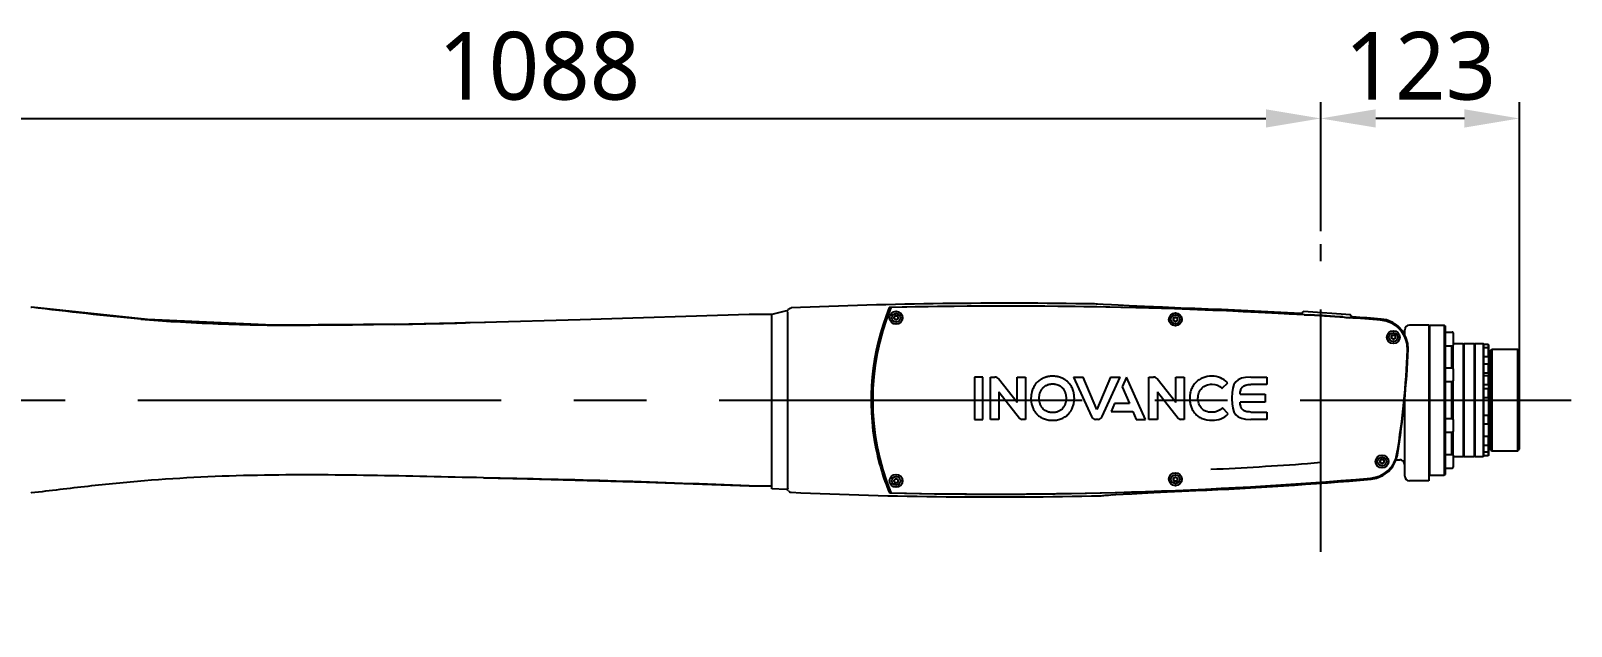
# Model space of a CAD drawing. Header units: millimetres. Extents: x 7426 to 8740, y 124 to 421.
# Drawn here: x 8027.68 to 8075.38, y 296.96 to 315.39 of the extents above; entities that cross this region are included whole.
import ezdxf

# ---------------------------------------------------------------- set-up
doc = ezdxf.new("R2010")
doc.units = ezdxf.units.MM
doc.linetypes.add('CENTER', pattern=[0.6, 0.375, -0.075, 0.075, -0.075])
for name, color, linetype in [('BREP_1_DXF_CONTINUOUS_LINE', 7, 'Continuous'), ('BREP_2_DXF_CONTINUOUS_LINE', 7, 'Continuous'), ('BREP_3_DXF_CONTINUOUS_LINE', 7, 'Continuous'), ('BREP_4_DXF_CONTINUOUS_LINE', 7, 'Continuous'), ('BREP_5_DXF_CONTINUOUS_LINE', 7, 'Continuous'), ('BREP_6_DXF_CONTINUOUS_LINE', 7, 'Continuous'), ('BREP_7_DXF_CONTINUOUS_LINE', 7, 'Continuous'), ('BREP_8_DXF_CONTINUOUS_LINE', 7, 'Continuous'), ('中心线', 7, 'Continuous'), ('外形图', 7, 'Continuous'), ('尺寸标注', 7, 'Continuous')]:
    doc.layers.add(name, color=color, linetype=linetype)
doc.styles.add('微软雅黑', font='msyh.ttc')
doc.dimstyles.new('尺寸标注_1_20比例', dxfattribs={"dimtxt": 2.1, "dimasz": 1.7, "dimexe": 0.5, "dimexo": 0.4, "dimgap": 0.5, "dimtad": 1, "dimdec": 1, "dimlfac": 20, "dimdsep": 46, "dimtxsty": '微软雅黑', "dimcen": 0.09, "dimadec": 0, "dimazin": 0, "dimtp": 0.01, "dimtm": 0.01, "dimtfac": 1, "dimtdec": 1, "dimtofl": 0, "dimtmove": 0, "dimatfit": 3, "dimfxl": 1, "dimtolj": 1, "dimarcsym": 0})

# ---------------------------------------------------------------- blocks, each defined once
blk = doc.blocks.new('*D1001')
at = {"layer": 'Defpoints', "color": 0}
for p in [(8067.628, 312.681), (8067.628, 308.787), (8073.778, 303.959)]:
    blk.add_point(p, dxfattribs=at)
at = {"layer": '尺寸标注', "color": 0, "linetype": 'Continuous', "lineweight": -2}
for p, q in [((8067.628, 309.187), (8067.628, 313.181)), ((8073.778, 304.359), (8073.778, 313.181)), ((8072.078, 312.681), (8069.328, 312.681))]:
    blk.add_line(p, q, dxfattribs=at)
at = {"layer": '尺寸标注', "color": 0}
for points in [[(8069.328, 312.964), (8069.328, 312.398), (8067.628, 312.681)], [(8072.078, 312.398), (8072.078, 312.964), (8073.778, 312.681)]]:
    blk.add_solid(points, dxfattribs=at)
at = {"layer": '尺寸标注', "color": 0, "insert": (8070.713, 315.362), "char_height": 2.1, "attachment_point": 2, "style": '微软雅黑'}
blk.add_mtext('\\A1;\\A1;123', dxfattribs=at)
blk = doc.blocks.new('*D1002')
at = {"layer": 'Defpoints', "color": 0}
for p in [(8067.628, 312.681), (8067.628, 309.232), (8013.225, 296.958)]:
    blk.add_point(p, dxfattribs=at)
at = {"layer": '尺寸标注', "color": 0, "linetype": 'Continuous', "lineweight": -2}
for p, q in [((8013.225, 297.358), (8013.225, 313.181)), ((8067.628, 309.632), (8067.628, 313.181)), ((8014.925, 312.681), (8065.928, 312.681))]:
    blk.add_line(p, q, dxfattribs=at)
at = {"layer": '尺寸标注', "color": 0}
for points in [[(8014.925, 312.964), (8014.925, 312.398), (8013.225, 312.681)], [(8065.928, 312.398), (8065.928, 312.964), (8067.628, 312.681)]]:
    blk.add_solid(points, dxfattribs=at)
at = {"layer": '尺寸标注', "color": 0, "insert": (8043.423, 315.362), "char_height": 2.1, "attachment_point": 2, "style": '微软雅黑'}
blk.add_mtext('\\A1;\\A1;1088', dxfattribs=at)
blk = doc.blocks.new('123')
at = {"layer": 'BREP_1_DXF_CONTINUOUS_LINE', "color": 7, "linetype": 'Continuous'}
for p, q in [((17.5, -10.43), (17.5, 0.01)), ((17.5, 0.01), (20.95, 0.01)), ((20.95, 0.01), (20.95, -17.36)), ((6.49, -17.36), (6.49, -0.01)), ((6.49, -0.01), (8.36, -0.01)), ((17.5, -10.43), (9.85, -0.75)), ((9.93, -6.02), (9.93, -17.36)), ((9.93, -6.02), (18.52, -16.84)), ((9.93, -17.36), (6.49, -17.36)), ((20.95, -17.36), (19.59, -17.36))]:
    blk.add_line(p, q, dxfattribs=at)
for points in [[(9.85, -0.75), (9.5, -0.3), (8.96, -0.01), (8.36, -0.01)], [(18.52, -16.84), (18.77, -17.16), (19.16, -17.36), (19.59, -17.36)]]:
    blk.add_open_spline(points, degree=3, dxfattribs=at)
at = {"layer": 'BREP_2_DXF_CONTINUOUS_LINE', "color": 7, "linetype": 'Continuous'}
for p, q in [((62.43, 0), (60.62, -4.03)), ((70.21, -17.35), (62.43, 0)), ((60.62, -4.03), (63.61, -10.89)), ((57.54, -10.89), (56.1, -14.12)), ((63.61, -10.89), (57.54, -10.89)), ((56.1, -14.12), (65.01, -14.12)), ((65.01, -14.12), (66.45, -17.35)), ((66.45, -17.35), (70.21, -17.35))]:
    blk.add_line(p, q, dxfattribs=at)
at = {"layer": 'BREP_3_DXF_CONTINUOUS_LINE', "color": 7, "linetype": 'Continuous'}
for p, q in [((40.7, 0), (47.98, -16.24)), ((40.7, 0), (44.56, 0)), ((50.23, -13.26), (44.56, 0)), ((55.9, 0), (50.23, -13.26)), ((52.47, -16.24), (59.76, 0)), ((55.9, 0), (59.76, 0)), ((50.77, -17.34), (49.69, -17.34))]:
    blk.add_line(p, q, dxfattribs=at)
for centre, start, end in [((49.69, -15.48), 204.0204, 270.01455), ((50.77, -15.47), 270.02243, 335.79055)]:
    blk.add_arc(centre, 1.87, start, end, dxfattribs=at)
at = {"layer": 'BREP_4_DXF_CONTINUOUS_LINE', "color": 7, "linetype": 'Continuous'}
for p, q in [((101.61, -4.52), (101.69, -4.59)), ((101.69, -4.59), (104, -2.36)), ((104, -2.36), (103.92, -2.28)), ((101.86, -12.68), (101.78, -12.76)), ((104.22, -15.06), (101.86, -12.68)), ((104.14, -15.14), (104.22, -15.06))]:
    blk.add_line(p, q, dxfattribs=at)
for points, knots in [([(97.55, 0.37), (96.21, 0.37), (94.34, 0.04), (92.24, -1.01), (90.89, -2.11), (89.78, -3.49), (88.97, -5.1), (88.56, -6.58), (88.39, -7.82), (88.35, -8.76), (88.39, -9.67), (88.54, -10.82), (88.9, -12.19), (89.58, -13.68), (90.57, -15.04), (91.87, -16.19), (94.06, -17.36), (96.07, -17.72), (97.55, -17.72)], [0, 0, 0, 0, 0.123703, 0.185554, 0.247405, 0.309485, 0.371565, 0.433646, 0.464686, 0.495726, 0.524925, 0.554123, 0.612521, 0.670919, 0.729317, 0.796987, 0.864658, 1, 1, 1, 1]), ([(97.55, -14.46), (95.44, -14.46), (93.27, -13.36), (92.13, -11.17), (91.82, -9.81), (91.73, -8.7), (91.83, -7.54), (92.25, -6.02), (93.27, -4.4), (95.13, -3.21), (96.7, -2.93), (97.55, -2.93)], [0, 0, 0, 0, 0.228721, 0.343081, 0.400261, 0.457441, 0.526086, 0.59473, 0.732019, 0.866009, 1, 1, 1, 1])]:
    blk.add_open_spline(points, degree=3, knots=knots, dxfattribs=at)
for points in [[(103.92, -2.28), (102.16, -0.55), (99.96, 0.37), (97.55, 0.37)], [(97.55, -2.93), (99.13, -2.93), (100.57, -3.5), (101.61, -4.52)], [(101.78, -12.76), (100.73, -13.81), (99.11, -14.46), (97.55, -14.46)], [(97.55, -17.72), (100.15, -17.72), (102.43, -16.83), (104.14, -15.14)]]:
    blk.add_open_spline(points, degree=3, dxfattribs=at)
at = {"layer": 'BREP_5_DXF_CONTINUOUS_LINE', "color": 7, "linetype": 'Continuous'}
blk.add_line((32.11, -17.72), (32.86, -17.69), dxfattribs=at)
for points, knots in [([(32.1, 0.37), (32.09, 0.37), (32.08, 0.37), (32.05, 0.37), (32.01, 0.37), (31.95, 0.37), (31.88, 0.36), (31.79, 0.36), (31.67, 0.36), (31.48, 0.35), (31.25, 0.34), (30.98, 0.31), (30.72, 0.28), (30.37, 0.23), (29.95, 0.16), (29.46, 0.04), (28.84, -0.14), (28.1, -0.43), (27.3, -0.85), (26.57, -1.35), (25.91, -1.92), (25.13, -2.75), (24.49, -3.69), (24, -4.7), (23.7, -5.48), (23.5, -6.16), (23.38, -6.7), (23.31, -7.12), (23.25, -7.53), (23.21, -7.88), (23.19, -8.15), (23.19, -8.33), (23.18, -8.46), (23.18, -8.57), (23.18, -8.65), (23.18, -8.71), (23.18, -8.75), (23.18, -8.78), (23.18, -8.79), (23.18, -8.81), (23.18, -8.84), (23.18, -8.89), (23.18, -8.94), (23.18, -9.02), (23.18, -9.11), (23.19, -9.26), (23.2, -9.44), (23.21, -9.66), (23.23, -9.88), (23.26, -10.17), (23.32, -10.52), (23.4, -10.95), (23.52, -11.5), (23.73, -12.17), (24.04, -12.93), (24.35, -13.54), (24.63, -14), (24.85, -14.33), (25.05, -14.59), (25.2, -14.77), (25.29, -14.88), (25.35, -14.95), (25.43, -15.04), (25.53, -15.15), (25.71, -15.34), (25.98, -15.59), (26.32, -15.88), (26.8, -16.24), (27.43, -16.64), (28.25, -17.03), (29.13, -17.33), (30.07, -17.55), (30.89, -17.66), (31.57, -17.71), (31.93, -17.72), (32.11, -17.72), (32.11, -17.72)], [0, 0, 0, 0, 0.000325, 0.000651, 0.001301, 0.002602, 0.003903, 0.005204, 0.007806, 0.010409, 0.015613, 0.020817, 0.026021, 0.031226, 0.041634, 0.052043, 0.062451, 0.083269, 0.104086, 0.124903, 0.14572, 0.166537, 0.208171, 0.228989, 0.249806, 0.270623, 0.281031, 0.29144, 0.301849, 0.312257, 0.317461, 0.322666, 0.325268, 0.32787, 0.330472, 0.331773, 0.332424, 0.333074, 0.333725, 0.334375, 0.335676, 0.338279, 0.340881, 0.343483, 0.348687, 0.353891, 0.3643, 0.374709, 0.385117, 0.395526, 0.416343, 0.43716, 0.457977, 0.499612, 0.541246, 0.58288, 0.603697, 0.624514, 0.645332, 0.65574, 0.660944, 0.666149, 0.671353, 0.676557, 0.686966, 0.707783, 0.7286, 0.749417, 0.791052, 0.832686, 0.87432, 0.915954, 0.957589, 0.978406, 0.999223, 1, 1, 1, 1]), ([(35.91, -17), (36.19, -16.88), (36.74, -16.62), (37.37, -16.22), (37.84, -15.85), (38.13, -15.61), (38.34, -15.4), (38.5, -15.24), (38.63, -15.11), (38.73, -15), (38.81, -14.91), (38.87, -14.84), (38.96, -14.73), (39.1, -14.55), (39.3, -14.29), (39.52, -13.96), (39.8, -13.5), (40.11, -12.89), (40.42, -12.13), (40.66, -11.33), (40.84, -10.5), (40.94, -9.78), (40.97, -9.27), (40.98, -9.01), (40.99, -8.86), (40.99, -8.75), (40.99, -8.63), (40.99, -8.47), (40.98, -8.19), (40.96, -7.8), (40.91, -7.33), (40.81, -6.71), (40.64, -5.96), (40.36, -5.09), (39.99, -4.26), (39.55, -3.47), (39.12, -2.87), (38.74, -2.42), (38.43, -2.09), (38.13, -1.8), (37.7, -1.44), (37.14, -1.02), (36.41, -0.6), (35.76, -0.31), (35.22, -0.11), (34.8, 0.01), (34.38, 0.12), (33.94, 0.21), (33.57, 0.27), (33.26, 0.31), (33.04, 0.33), (32.84, 0.34), (32.69, 0.35), (32.57, 0.36), (32.45, 0.36), (32.35, 0.36), (32.27, 0.37), (32.22, 0.37), (32.18, 0.37), (32.16, 0.37), (32.13, 0.37), (32.11, 0.37), (32.1, 0.37), (32.1, 0.37), (32.1, 0.37)], [0, 0, 0, 0, 0.035714, 0.071429, 0.089286, 0.107143, 0.116071, 0.125, 0.133929, 0.138393, 0.142857, 0.147321, 0.151786, 0.160714, 0.178571, 0.196429, 0.214286, 0.25, 0.285714, 0.321429, 0.357143, 0.392857, 0.410714, 0.419643, 0.424107, 0.428571, 0.433036, 0.4375, 0.446429, 0.464286, 0.482143, 0.5, 0.535714, 0.571429, 0.607143, 0.642857, 0.678571, 0.696429, 0.714286, 0.732143, 0.75, 0.785714, 0.821429, 0.857143, 0.875, 0.892857, 0.910714, 0.928571, 0.946429, 0.955357, 0.964286, 0.973214, 0.977679, 0.982143, 0.986607, 0.991071, 0.993304, 0.995536, 0.996652, 0.997768, 0.998884, 0.999442, 0.999721, 1, 1, 1, 1]), ([(36.74, -12.09), (36.61, -12.31), (36.28, -12.8), (35.6, -13.48), (34.82, -13.97), (34.08, -14.26), (33.48, -14.42), (32.93, -14.5), (32.46, -14.53), (32.09, -14.54), (31.73, -14.53), (31.26, -14.5), (30.71, -14.42), (30.11, -14.26), (29.38, -13.97), (28.59, -13.49), (27.85, -12.74), (27.37, -12.01), (27.08, -11.37), (26.9, -10.88), (26.77, -10.37), (26.68, -9.94), (26.63, -9.6), (26.61, -9.38), (26.59, -9.21), (26.58, -9.08), (26.58, -8.97), (26.58, -8.89), (26.58, -8.85), (26.57, -8.82), (26.57, -8.8), (26.57, -8.77), (26.57, -8.72), (26.57, -8.65), (26.57, -8.57), (26.57, -8.46), (26.58, -8.33), (26.59, -8.11), (26.61, -7.84), (26.66, -7.52), (26.71, -7.21), (26.81, -6.8), (26.96, -6.31), (27.19, -5.75), (27.41, -5.34), (27.55, -5.12), (27.59, -5.06)], [0, 0, 0, 0, 0.037506, 0.090006, 0.142507, 0.168757, 0.195007, 0.221257, 0.234382, 0.247507, 0.260632, 0.273757, 0.300007, 0.326257, 0.352508, 0.405008, 0.457508, 0.510008, 0.536258, 0.562508, 0.588759, 0.615009, 0.628134, 0.641259, 0.647821, 0.654384, 0.660946, 0.664228, 0.665868, 0.667509, 0.66915, 0.67079, 0.674071, 0.680634, 0.687197, 0.693759, 0.706884, 0.720009, 0.746259, 0.772509, 0.79876, 0.82501, 0.87751, 0.93001, 0.98251, 1, 1, 1, 1]), ([(27.59, -5.06), (27.66, -4.95), (27.79, -4.77), (27.97, -4.55), (28.1, -4.41), (28.17, -4.34), (28.2, -4.3)], [0, 0, 0, 0, 0.400072, 0.700036, 0.850018, 1, 1, 1, 1]), ([(28.2, -4.3), (28.23, -4.27), (28.29, -4.21), (28.42, -4.09), (28.64, -3.89), (28.99, -3.64), (29.43, -3.37), (29.91, -3.16), (30.41, -2.99), (30.94, -2.88), (31.41, -2.82), (31.8, -2.79), (32.2, -2.78), (32.68, -2.8), (33.42, -2.9), (34.11, -3.08), (34.73, -3.36), (35.17, -3.62), (35.51, -3.87), (35.74, -4.06), (35.86, -4.18), (35.95, -4.27), (36.05, -4.38), (36.18, -4.52), (36.4, -4.78), (36.67, -5.18), (36.96, -5.71), (37.19, -6.27), (37.35, -6.76), (37.44, -7.17), (37.5, -7.49), (37.55, -7.81), (37.57, -8.08), (37.58, -8.3), (37.59, -8.43), (37.59, -8.55), (37.59, -8.63), (37.59, -8.7), (37.59, -8.75), (37.59, -8.78), (37.59, -8.79), (37.59, -8.8)], [0, 0, 0, 0, 0.010417, 0.020833, 0.041667, 0.083333, 0.125, 0.166667, 0.208333, 0.25, 0.291667, 0.3125, 0.333333, 0.375, 0.416667, 0.5, 0.541667, 0.583333, 0.625, 0.645833, 0.65625, 0.666667, 0.677083, 0.6875, 0.708333, 0.75, 0.791667, 0.833333, 0.875, 0.895833, 0.916667, 0.9375, 0.958333, 0.96875, 0.979167, 0.984375, 0.989583, 0.994792, 0.997396, 0.998698, 1, 1, 1, 1]), ([(37.59, -8.8), (37.59, -8.8), (37.59, -8.83), (37.59, -8.87), (37.59, -8.95), (37.58, -9.06), (37.58, -9.19), (37.56, -9.36), (37.54, -9.58), (37.49, -9.93), (37.41, -10.36), (37.28, -10.87), (37.1, -11.36), (36.92, -11.77), (36.79, -12.01), (36.74, -12.09)], [0, 0, 0, 0, 0.009511, 0.019022, 0.038045, 0.07609, 0.114134, 0.152179, 0.228269, 0.304358, 0.456537, 0.608717, 0.760896, 0.913075, 1, 1, 1, 1]), ([(32.86, -17.69), (32.95, -17.69), (33.37, -17.65), (34.11, -17.55), (35.04, -17.33), (35.63, -17.12), (35.91, -17)], [0, 0, 0, 0, 0.079012, 0.386008, 0.693004, 1, 1, 1, 1])]:
    blk.add_open_spline(points, degree=3, knots=knots, dxfattribs=at)
at = {"layer": 'BREP_6_DXF_CONTINUOUS_LINE', "color": 7, "linetype": 'Continuous'}
for p, q in [((0, 0), (0, -17.35)), ((3.42, 0), (0, 0)), ((3.42, -17.35), (3.42, 0)), ((0, -17.35), (3.42, -17.35))]:
    blk.add_line(p, q, dxfattribs=at)
at = {"layer": 'BREP_7_DXF_CONTINUOUS_LINE', "color": 7, "linetype": 'Continuous'}
for p, q in [((82.66, 0.01), (86.11, 0.01)), ((82.66, -10.43), (82.66, 0.01)), ((86.11, 0.01), (86.11, -17.36)), ((71.65, -17.36), (71.65, -0.01)), ((71.65, -0.01), (73.52, -0.01)), ((82.66, -10.43), (75.01, -0.75)), ((75.1, -6.02), (75.1, -17.36)), ((75.1, -6.02), (83.69, -16.84)), ((75.1, -17.36), (71.65, -17.36)), ((86.11, -17.36), (84.76, -17.36))]:
    blk.add_line(p, q, dxfattribs=at)
for points in [[(75.01, -0.75), (74.67, -0.3), (74.13, -0.01), (73.52, -0.01)], [(83.69, -16.84), (83.93, -17.16), (84.32, -17.36), (84.76, -17.36)]]:
    blk.add_open_spline(points, degree=3, dxfattribs=at)
at = {"layer": 'BREP_8_DXF_CONTINUOUS_LINE', "color": 7, "linetype": 'Continuous'}
for p, q in [((113.43, 0), (120, 0)), ((120, 0), (120, -3.03)), ((120, -3.03), (113.51, -3.03)), ((105.72, -8.46), (105.72, -8.67)), ((105.72, -8.69), (105.72, -8.67)), ((105.72, -8.69), (105.72, -8.9)), ((109.05, -7.06), (119.44, -7.06)), ((119.44, -10.29), (109.05, -10.29)), ((119.44, -7.06), (119.44, -10.29)), ((120, -17.36), (113.43, -17.36)), ((113.51, -14.33), (120, -14.33)), ((120, -14.33), (120, -17.36))]:
    blk.add_line(p, q, dxfattribs=at)
for points in [[(113.43, 0), (107.38, 0), (105.72, -2.32), (105.72, -8.46)], [(105.72, -8.9), (105.72, -15.04), (107.38, -17.36), (113.43, -17.36)]]:
    blk.add_open_spline(points, degree=3, dxfattribs=at)
for points in [[(109.05, -7.06), (109.07, -6.76), (109.13, -6.18), (109.27, -5.52), (109.44, -5.04), (109.56, -4.76), (109.67, -4.56), (109.76, -4.41), (109.85, -4.3), (109.91, -4.22), (109.94, -4.18), (109.97, -4.15), (110, -4.11), (110.05, -4.06), (110.14, -3.97), (110.26, -3.86), (110.43, -3.73), (110.66, -3.58), (110.98, -3.42), (111.55, -3.22), (112.36, -3.06), (113.11, -3.03), (113.51, -3.03)], [(113.51, -14.33), (113.11, -14.33), (112.36, -14.3), (111.55, -14.14), (110.98, -13.94), (110.66, -13.78), (110.43, -13.63), (110.26, -13.5), (110.14, -13.39), (110.05, -13.3), (110, -13.25), (109.97, -13.21), (109.94, -13.18), (109.91, -13.14), (109.85, -13.06), (109.76, -12.95), (109.67, -12.8), (109.56, -12.6), (109.44, -12.32), (109.27, -11.84), (109.13, -11.18), (109.07, -10.6), (109.05, -10.29)]]:
    blk.add_open_spline(points, degree=3, knots=[0, 0, 0, 0, 0.125, 0.25, 0.3125, 0.375, 0.40625, 0.4375, 0.46875, 0.484375, 0.492188, 0.5, 0.507812, 0.515625, 0.53125, 0.5625, 0.59375, 0.625, 0.6875, 0.75, 0.875, 1, 1, 1, 1], dxfattribs=at)

msp = doc.modelspace()

# ---------------------------------------------------------------- linework, layer by layer
at = {"layer": '中心线', "color": 7, "linetype": 'CENTER', "ltscale": 20}
msp.add_line((8067.6279, 299.2607), (8067.6279, 308.7865), dxfattribs=at)
at = {"layer": '中心线', "color": 0, "linetype": 'CENTER', "ltscale": 30}
msp.add_line((8012.9909, 303.9587), (8075.3831, 303.9587), dxfattribs=at)
at = {"layer": '外形图', "linetype": 'Continuous'}
for p, q in [((8031.2887, 306.4502), (8027.6971, 306.8334)), ((8060.8014, 306.9202), (8060.6248, 306.9356)), ((8061.6956, 306.8804), (8061.3558, 306.8961)), ((8062.1715, 306.8589), (8061.9029, 306.8711)), ((8035.1763, 306.2808), (8031.2887, 306.4502)), ((8039.3841, 306.3131), (8035.1763, 306.2808)), ((8041.7605, 306.3669), (8039.3841, 306.3131)), ((8041.7284, 306.3661), (8041.1418, 306.3522)), ((8044.6897, 306.4408), (8041.7284, 306.3661)), ((8049.9217, 306.6088), (8044.6897, 306.4408)), ((8049.9316, 306.6089), (8049.9217, 306.6088)), ((8050.626, 306.6089), (8049.9315, 306.6089)), ((8051.0786, 306.7196), (8050.626, 306.6089)), ((8051.0786, 306.7196), (8050.626, 306.6089)), ((8050.626, 306.5927), (8050.626, 306.609)), ((8050.626, 301.2089), (8050.626, 306.6089)), ((8051.126, 306.6845), (8051.1261, 306.6912)), ((8051.126, 303.898), (8051.126, 306.6882)), ((8051.126, 301.235), (8051.126, 306.6845)), ((8051.1261, 306.6912), (8051.1265, 306.6942)), ((8054.476, 306.5811), (8054.4135, 306.545)), ((8054.4135, 306.545), (8054.4135, 306.4728)), ((8054.4135, 306.4728), (8054.476, 306.4367)), ((8054.5385, 306.545), (8054.476, 306.5811)), ((8054.476, 306.4367), (8054.5385, 306.4728)), ((8054.5385, 306.4728), (8054.5385, 306.545)), ((8063.126, 306.5311), (8063.0635, 306.495)), ((8063.0635, 306.495), (8063.0635, 306.4228)), ((8063.0635, 306.4228), (8063.126, 306.3867)), ((8063.1885, 306.495), (8063.126, 306.5311)), ((8063.126, 306.3867), (8063.1885, 306.4228)), ((8063.1885, 306.4228), (8063.1885, 306.495)), ((8068.5451, 306.6012), (8067.0886, 306.7031)), ((8069.856, 306.366), (8069.7592, 306.4043)), ((8070.0277, 306.2466), (8069.9421, 306.3064)), ((8070.976, 306.2839), (8070.376, 306.2839)), ((8070.976, 306.2589), (8071.001, 306.2839)), ((8070.976, 306.2839), (8070.976, 301.4589)), ((8071.001, 301.6339), (8071.001, 306.2839)), ((8071.001, 306.2839), (8071.451, 306.2839)), ((8071.451, 306.2839), (8071.451, 301.6339)), ((8071.476, 306.2589), (8071.451, 306.2839)), ((8069.876, 305.9811), (8069.8135, 305.945)), ((8069.8135, 305.945), (8069.8135, 305.8728)), ((8069.8135, 305.8728), (8069.876, 305.8367)), ((8069.9385, 305.945), (8069.876, 305.9811)), ((8069.876, 305.8367), (8069.9385, 305.8728)), ((8069.9385, 305.8728), (8069.9385, 305.945)), ((8070.1674, 306.0905), (8070.0977, 306.1687)), ((8070.226, 305.9829), (8070.226, 306.1339)), ((8071.476, 306.2589), (8071.476, 301.6589)), ((8071.476, 306.0654), (8071.701, 306.0654)), ((8071.726, 306.0404), (8071.726, 305.6654)), ((8071.476, 305.6404), (8071.701, 305.6404)), ((8071.676, 305.6404), (8071.676, 304.9559)), ((8071.726, 305.7089), (8072.036, 305.7089)), ((8071.726, 304.9309), (8071.726, 305.6654)), ((8072.036, 305.7089), (8072.036, 302.2089)), ((8072.051, 305.6939), (8072.036, 305.7089)), ((8072.051, 305.6939), (8072.066, 305.7089)), ((8072.051, 302.2239), (8072.051, 305.6939)), ((8072.066, 305.7089), (8072.3797, 305.7089)), ((8072.066, 302.2089), (8072.066, 305.7089)), ((8072.3797, 305.7089), (8072.3797, 302.2089)), ((8072.3947, 305.6939), (8072.3797, 305.7089)), ((8072.3947, 305.6939), (8072.4097, 305.7089)), ((8072.3947, 302.2239), (8072.3947, 305.6939)), ((8072.4097, 305.7089), (8072.6585, 305.7089)), ((8072.4097, 302.2089), (8072.4097, 305.7089)), ((8072.6585, 305.7089), (8072.6585, 302.2089)), ((8072.676, 305.6914), (8072.6585, 305.7089)), ((8072.676, 302.2264), (8072.676, 305.6914)), ((8072.816, 305.6827), (8072.676, 305.6827)), ((8072.816, 305.5746), (8072.676, 305.5746)), ((8072.816, 305.6827), (8072.816, 305.2996)), ((8072.826, 305.6727), (8072.816, 305.6827)), ((8072.826, 305.5646), (8072.816, 305.5746)), ((8072.826, 305.6727), (8072.826, 302.2451)), ((8072.851, 305.3839), (8072.826, 305.4089)), ((8072.851, 305.3839), (8072.851, 302.5339)), ((8072.876, 305.4839), (8072.926, 305.5339)), ((8072.876, 302.4372), (8072.876, 305.4839)), ((8072.926, 305.5339), (8073.726, 305.5339)), ((8072.926, 305.5339), (8072.926, 302.389)), ((8073.726, 302.389), (8073.726, 305.5339)), ((8073.776, 305.4839), (8073.726, 305.5339)), ((8073.776, 305.4839), (8073.776, 302.4372)), ((8071.476, 304.9559), (8071.701, 304.9559)), ((8071.726, 304.9309), (8071.726, 304.5559)), ((8072.816, 305.2996), (8072.676, 305.2996)), ((8072.816, 305.0704), (8072.676, 305.0704)), ((8072.826, 305.3096), (8072.816, 305.2996)), ((8072.816, 305.0704), (8072.816, 304.7954)), ((8072.826, 305.0604), (8072.816, 305.0704)), ((8072.876, 305.0589), (8072.851, 305.0839)), ((8050.626, 303.2893), (8050.626, 304.6286)), ((8071.476, 304.5309), (8071.701, 304.5309)), ((8071.676, 304.5309), (8071.676, 303.3869)), ((8071.726, 303.3619), (8071.726, 304.5559)), ((8072.816, 304.7954), (8072.676, 304.7954)), ((8072.816, 304.7087), (8072.676, 304.7087)), ((8072.816, 304.4337), (8072.676, 304.4337)), ((8072.826, 304.8054), (8072.816, 304.7954)), ((8072.816, 304.7087), (8072.816, 304.4337)), ((8072.826, 304.6987), (8072.816, 304.7087)), ((8072.826, 304.4437), (8072.816, 304.4337)), ((8070.226, 301.6089), (8070.226, 304.0092)), ((8072.816, 304.3052), (8072.676, 304.3052)), ((8072.816, 304.0302), (8072.676, 304.0302)), ((8072.816, 304.3052), (8072.816, 304.0302)), ((8072.826, 304.2952), (8072.816, 304.3052)), ((8072.826, 304.0402), (8072.816, 304.0302)), ((8072.816, 303.4841), (8072.676, 303.4841)), ((8072.816, 303.4841), (8072.816, 303.2091)), ((8072.826, 303.4741), (8072.816, 303.4841)), ((8071.476, 303.3869), (8071.701, 303.3869)), ((8071.476, 302.9619), (8071.701, 302.9619)), ((8071.676, 302.9619), (8071.676, 302.2775)), ((8071.726, 303.3619), (8071.726, 302.9869)), ((8071.726, 302.2525), (8071.726, 302.9869)), ((8072.816, 303.2091), (8072.676, 303.2091)), ((8072.826, 303.2191), (8072.816, 303.2091)), ((8051.126, 301.2873), (8051.126, 302.6093)), ((8072.816, 302.827), (8072.676, 302.827)), ((8072.816, 302.552), (8072.676, 302.552)), ((8072.816, 302.827), (8072.816, 302.2351)), ((8072.826, 302.817), (8072.816, 302.827)), ((8072.826, 302.562), (8072.816, 302.552)), ((8072.851, 302.5339), (8072.826, 302.5089)), ((8072.876, 302.8589), (8072.851, 302.8339)), ((8069.526, 302.1311), (8069.4635, 302.095)), ((8069.4635, 302.095), (8069.4635, 302.0228)), ((8069.4635, 302.0228), (8069.526, 301.9867)), ((8069.5885, 302.095), (8069.526, 302.1311)), ((8069.526, 301.9867), (8069.5885, 302.0228)), ((8069.5885, 302.0228), (8069.5885, 302.095)), ((8071.476, 302.2775), (8071.701, 302.2775)), ((8071.726, 302.2525), (8071.726, 301.8775)), ((8071.726, 302.2089), (8072.036, 302.2089)), ((8072.051, 302.2239), (8072.036, 302.2089)), ((8072.051, 302.2239), (8072.066, 302.2089)), ((8072.066, 302.2089), (8072.3797, 302.2089)), ((8072.3947, 302.2239), (8072.3797, 302.2089)), ((8072.3947, 302.2239), (8072.4097, 302.2089)), ((8072.4097, 302.2089), (8072.6585, 302.2089)), ((8072.676, 302.2264), (8072.6585, 302.2089)), ((8072.816, 302.3432), (8072.676, 302.3432)), ((8072.816, 302.2351), (8072.676, 302.2351)), ((8072.826, 302.3532), (8072.816, 302.3432)), ((8072.826, 302.2451), (8072.816, 302.2351)), ((8072.8991, 302.414), (8072.876, 302.4372)), ((8072.926, 302.389), (8073.726, 302.389)), ((8073.776, 302.4372), (8073.7528, 302.414)), ((8054.476, 301.5311), (8054.4135, 301.495)), ((8054.5385, 301.495), (8054.476, 301.5311)), ((8063.126, 301.5811), (8063.0635, 301.545)), ((8063.0635, 301.545), (8063.0635, 301.4728)), ((8063.1885, 301.545), (8063.126, 301.5811)), ((8063.1885, 301.4728), (8063.1885, 301.545)), ((8069.5493, 301.6206), (8069.6358, 301.683)), ((8069.7212, 301.7451), (8069.79, 301.8252)), ((8070.976, 301.6589), (8071.001, 301.6339)), ((8071.001, 301.6339), (8071.451, 301.6339)), ((8071.476, 301.6589), (8071.451, 301.6339)), ((8071.476, 301.8525), (8071.701, 301.8525)), ((8049.9208, 301.3091), (8049.9211, 301.3091)), ((8049.9213, 301.3091), (8049.932, 301.3089)), ((8049.9312, 301.309), (8049.9328, 301.3089)), ((8049.9319, 301.3089), (8050.626, 301.3089)), ((8051.0658, 301.1903), (8050.626, 301.2089)), ((8051.0658, 301.1903), (8050.626, 301.2089)), ((8054.4135, 301.495), (8054.4135, 301.4228)), ((8054.4135, 301.4228), (8054.476, 301.3867)), ((8054.476, 301.3867), (8054.5385, 301.4228)), ((8054.5385, 301.4228), (8054.5385, 301.495)), ((8061.1812, 301.0264), (8061.2795, 301.032)), ((8063.0635, 301.4728), (8063.126, 301.4367)), ((8063.126, 301.4367), (8063.1885, 301.4728)), ((8070.976, 301.4589), (8070.376, 301.4589)), ((8060.8278, 300.9981), (8060.9118, 301.0048)), ((8060.9118, 301.0048), (8060.9492, 301.013)), ((8060.9492, 301.013), (8060.9855, 301.0151)), ((8061.0502, 301.0188), (8061.1255, 301.0232)), ((8061.0505, 301.0188), (8061.1255, 301.0232))]:
    msp.add_line(p, q, dxfattribs=at)
for points in [[(8061.3558, 306.8961), (8061.1444, 306.9059), (8060.8895, 306.9168), (8060.6694, 306.9252)], [(8063.7308, 306.7936), (8063.2893, 306.8109), (8062.7256, 306.8345), (8062.169, 306.859), (8061.6931, 306.8805), (8061.3558, 306.8961)], [(8067.0886, 306.7031), (8067.0757, 306.6828), (8067.0494, 306.6558), (8067.0206, 306.6379), (8066.9974, 306.6294), (8066.9862, 306.6271), (8066.9845, 306.6268)], [(8068.6326, 306.5219), (8068.6349, 306.5214), (8068.6307, 306.5226), (8068.6147, 306.5291), (8068.5928, 306.5422), (8068.5718, 306.5609), (8068.5534, 306.5855), (8068.5451, 306.6012)], [(8070.3309, 305.54), (8070.3214, 305.7073), (8070.2666, 305.9084), (8070.1665, 306.0921), (8070.0265, 306.2479), (8069.8545, 306.367), (8069.6606, 306.4429), (8069.4992, 306.4699)], [(8069.1877, 301.5099), (8069.3555, 301.5404), (8069.5509, 301.6213), (8069.7226, 301.7461), (8069.8603, 301.9078), (8069.9561, 302.0966), (8069.9989, 302.2583)], [(8041.6971, 301.5528), (8043.059, 301.5217), (8046.7501, 301.4209), (8049.9212, 301.3091)], [(8069.1877, 301.5099), (8069.3521, 301.5394), (8069.3536, 301.54)], [(8061.1255, 301.0232), (8061.2802, 301.032), (8061.5045, 301.0439), (8061.7744, 301.058), (8062.0934, 301.0744), (8062.4609, 301.0933), (8062.8725, 301.114), (8063.322, 301.136), (8063.7571, 301.1563)], [(8060.8684, 301.0087), (8060.9452, 301.0128), (8061.0505, 301.0188)]]:
    msp.add_lwpolyline(points, dxfattribs=at)
for centre, radius in [((8054.476, 306.5089), 0.2), ((8054.476, 306.5089), 0.1375), ((8054.476, 306.5089), 0.0625), ((8063.126, 306.4589), 0.2), ((8063.126, 306.4589), 0.1375), ((8063.126, 306.4589), 0.0625), ((8069.876, 305.9089), 0.2), ((8069.876, 305.9089), 0.1375), ((8069.876, 305.9089), 0.0625), ((8069.526, 302.0589), 0.2), ((8069.526, 302.0589), 0.1375), ((8069.526, 302.0589), 0.0625), ((8054.476, 301.4589), 0.2), ((8054.476, 301.4589), 0.1375), ((8054.476, 301.4589), 0.0625), ((8063.126, 301.5089), 0.2), ((8063.126, 301.5089), 0.1375), ((8063.126, 301.5089), 0.0625)]:
    msp.add_circle(centre, radius, dxfattribs=at)
for centre, radius, start, end in [((8027.726, 307.0818), 0.25, 258.9674, 263.35622), ((8051.0549, 306.8167), 0.1, 283.73697, 328.83294), ((8057.9408, 152.0762), 154.8827, 89.007066, 92.486414), ((8061.2498, 303.9589), 7.55, 157.67824, 191.45772), ((8061.2498, 303.9589), 7.5, 157.64664, 202.39105), ((8057.9408, 152.0762), 154.7939, 86.60266, 91.36049), ((8057.9408, 152.0762), 154.7926, 85.724258, 91.334449), ((8057.9408, 152.0762), 154.8258, 86.642761, 87.856815), ((8035.3486, 357.5471), 51.2579, 265.23378, 266.42176), ((8035.7589, 365.3037), 59.025, 266.494184, 269.076989), ((8036.2053, 389.1481), 82.8736, 269.033975, 270.0842), ((8030.0773, 764.8871), 458.6684, 271.108609, 271.382288), ((8057.9408, 152.0762), 154.8056, 86.160206, 86.530017), ((8057.9408, 152.0762), 154.7939, 85.724032, 86.087558), ((8057.9408, 152.0762), 154.8258, 85.718677, 86.045312), ((8069.4144, 305.5411), 0.8994, 357.82079, 85.70964), ((8069.4152, 305.5422), 0.8995, 80.23711, 85.71841), ((8069.4152, 305.5426), 0.8991, 10.00921, 80.23366), ((8070.376, 306.1339), 0.15, 90, 180), ((8071.701, 306.0404), 0.025, 0, 90), ((8044.8677, 306.4589), 25.4632, 350.5809, 357.85727), ((8044.8677, 306.4589), 25.4639, 350.57814, 357.86027), ((8044.8677, 306.4589), 25.4799, 350.51088, 357.93322), ((8069.4103, 305.5417), 0.9042, 357.87663, 10.01368), ((8071.701, 305.6654), 0.025, 270, 0), ((8071.701, 304.9309), 0.025, 0, 90), ((8071.701, 304.5559), 0.025, 270, 0), ((8071.701, 303.3619), 0.025, 0, 90), ((8071.701, 302.9869), 0.025, 270, 0), ((8061.2498, 303.9589), 7.55, 191.45772, 196.52456), ((8057.4079, 442.7142), 141.0619, 272.770386, 273.989042), ((8069.1001, 302.4385), 0.8995, 274.87155, 350.60627), ((8069.0996, 302.4377), 0.9006, 327.86279, 332.60789), ((8069.0999, 302.4375), 0.9002, 332.61034, 334.16689), ((8069.0946, 302.4393), 0.9057, 334.20997, 350.5376), ((8069.8855, 327.1066), 25, 270.16925, 270.43393), ((8070.076, 301.9573), 0.15, 0, 90.43393), ((8071.701, 302.2525), 0.025, 0, 90), ((8076.2235, 305.9678), 4.8663, 226.91052, 227.34173), ((8070.4284, 305.9678), 4.8663, 312.65827, 313.08948), ((8061.2498, 303.9589), 7.55, 196.52447, 202.35873), ((8057.5462, 438.4293), 137.3816, 268.632468, 274.856505), ((8057.5462, 438.4293), 137.3802, 268.661818, 274.856362), ((8057.5462, 438.4293), 137.4134, 272.5906, 274.859892), ((8069.1004, 302.4389), 0.9012, 274.87148, 286.66132), ((8069.1008, 302.4366), 0.8989, 286.67788, 288.43674), ((8069.1004, 302.4377), 0.9001, 288.44352, 297.37714), ((8069.1002, 302.4377), 0.9002, 297.38402, 299.75128), ((8069.1005, 302.4371), 0.8995, 299.75522, 307.02326), ((8069.1001, 302.4376), 0.9002, 307.02697, 309.75981), ((8069.1005, 302.4371), 0.8995, 309.7622, 315.72315), ((8069.0996, 302.4378), 0.9006, 315.72542, 319.02666), ((8069.1005, 302.4371), 0.8995, 319.02767, 324.1284), ((8069.099, 302.4381), 0.9012, 324.13122, 327.86304), ((8070.376, 301.6089), 0.15, 180, 270), ((8071.701, 301.8775), 0.025, 270, 0), ((8027.726, 300.8359), 0.25, 96.59913, 101.0231), ((8051.0616, 301.0904), 0.1, 34.7288, 87.58373), ((8051.2745, 301.235), 0.1485, 180.00255, 182.95509), ((8051.2771, 301.2351), 0.1511, 182.96317, 188.65936), ((8051.226, 301.2044), 0.1, 214.7288, 267.34424), ((8057.5462, 438.4293), 137.4704, 267.36299, 271.367872)]:
    msp.add_arc(centre, radius, start, end, dxfattribs=at)
for points in [[(8031.0896, 306.4665), (8029.9561, 306.5609), (8028.8269, 306.7019), (8027.6971, 306.8334)], [(8051.1404, 306.7649), (8051.1567, 306.7919), (8051.1902, 306.8117), (8051.2216, 306.8131)], [(8038.9515, 306.3045), (8038.0768, 306.2881), (8037.2019, 306.2755), (8036.3271, 306.2746)], [(8067.1139, 306.5981), (8067.1794, 306.5942), (8067.2451, 306.6019), (8067.3105, 306.598)], [(8068.3077, 306.5343), (8068.3731, 306.5299), (8068.4373, 306.5138), (8068.5027, 306.5093)], [(8067.221, 301.9941), (8067.3556, 302.0036), (8067.4898, 302.0189), (8067.6236, 302.0369)], [(8049.9211, 301.3091), (8049.9212, 301.3091), (8049.9212, 301.3091), (8049.9212, 301.3091)], [(8054.3378, 301.0865), (8054.3287, 301.0868), (8054.3188, 301.0935), (8054.3153, 301.102)]]:
    msp.add_open_spline(points, degree=3, dxfattribs=at)
for points, knots in [([(8054.3134, 306.8113), (8054.3146, 306.8142), (8054.3185, 306.8195), (8054.3238, 306.8231), (8054.3267, 306.8245)], [0, 0, 0, 0, 0.4898693, 1, 1, 1, 1]), ([(8054.3267, 306.8245), (8054.3282, 306.8252), (8054.3312, 306.8263), (8054.3344, 306.8267), (8054.336, 306.8268)], [0, 0, 0, 0, 0.5089112, 1, 1, 1, 1]), ([(8041.6971, 301.5528), (8040.5305, 301.5791), (8038.1976, 301.6344), (8034.6956, 301.6603), (8031.7755, 301.5279), (8029.4452, 301.2954), (8028.2807, 301.1517), (8027.6973, 301.0842)], [0, 0, 0, 0, 0.2496055, 0.4991583, 0.7490052, 0.8743744, 1, 1, 1, 1]), ([(8049.9208, 301.3091), (8048.55, 301.3533), (8045.8097, 301.4627), (8043.0678, 301.5219), (8041.6971, 301.5528)], [0, 0, 0, 0, 0.5000691, 1, 1, 1, 1])]:
    msp.add_open_spline(points, degree=3, knots=knots, dxfattribs=at)

# ---------------------------------------------------------------- block references
at = {"layer": '外形图', "xscale": 0.07539737916999184, "yscale": 0.07539737916999184, "zscale": 0.07539737916999184}
msp.add_blockref('123', (8056.9048, 304.6709), dxfattribs=at)

# ---------------------------------------------------------------- dimensions: what is measured, and where the dimension line sits
at = {"layer": '尺寸标注', "color": 0, "linetype": 'Continuous'}
dim = msp.add_linear_dim(base=(8067.6279, 312.6809), p1=(8013.2253, 296.9583), p2=(8067.6279, 309.2317), text='\\A1;1088', dimstyle='尺寸标注_1_20比例', dxfattribs=at)
dim.commit()
dim.dimension.update_dxf_attribs({"geometry": '*D1002', "text_midpoint": (8043.423, 312.6809), "dimtype": 160})
dim = msp.add_linear_dim(base=(8067.6279, 312.6809), p1=(8073.7782, 303.9587), p2=(8067.6279, 308.7865), angle=180, text='\\A1;123', dimstyle='尺寸标注_1_20比例', dxfattribs=at)
dim.commit()
dim.dimension.update_dxf_attribs({"geometry": '*D1001', "text_midpoint": (8070.7131, 312.6809), "dimtype": 160})

doc.saveas('drawing.dxf')
